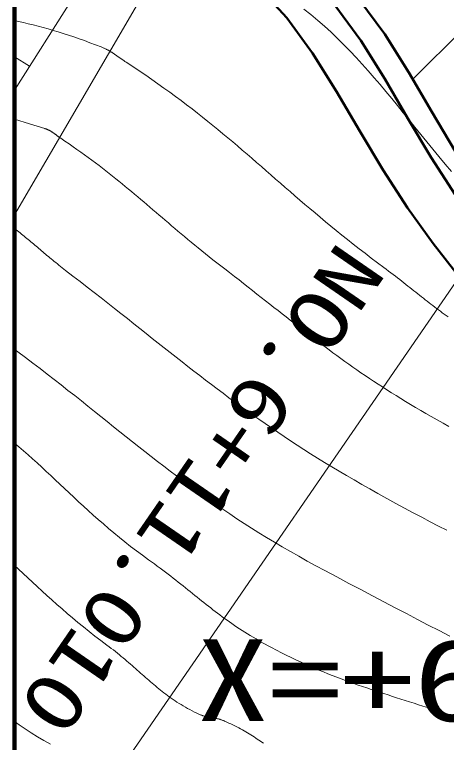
# Model space of a CAD drawing. Units: millimetres at full size, sheet at 1:500; details may follow other scales. Extents: x -209175 to 420500, y 0 to 351151.
# Drawn here: x 10000 to 15213, y 177529 to 186311 of the extents above; entities that cross this region are included whole.
import ezdxf
from ezdxf.enums import TextEntityAlignment as Align

# ---------------------------------------------------------------- set-up
doc = ezdxf.new("R2010")
doc.units = ezdxf.units.MM
doc.header["$LTSCALE"] = 500
doc.linetypes.add('USER1', pattern=[9.25, 6, -1.5, 0.25, -1.5])
for name, color, linetype, lineweight in [('D-BGD-HICN', 7, 'Continuous', 13), ('D-BGD-HTXT', 7, 'Continuous', 13), ('D-BGD-LWCN', 8, 'Continuous', 13), ('D-BMK', 2, 'USER1', 13), ('D-BMK-HTXT', 7, 'Continuous', 13), ('D-BYP-STR6', 3, 'Continuous', 13), ('D-BYP-STR7', 4, 'Continuous', 50), ('D-STR', 1, 'Continuous', 13), ('D-TTL', 7, 'Continuous', 13)]:
    doc.layers.add(name, color=color, linetype=linetype, lineweight=lineweight)
doc.styles.add('ＭＳ ゴシック', font='')
doc.styles.get('ＭＳ ゴシック').set_extended_font_data('MS Gothic')

msp = doc.modelspace()

# ---------------------------------------------------------------- linework, layer by layer
at = {"layer": 'D-BGD-HICN'}
msp.add_lwpolyline([(10000, 182271.6), (10041, 182241.1), (10131.9, 182173), (10221.1, 182105.5), (10308.7, 182038.6), (10394.8, 181972.3), (10479.5, 181906.5), (10562.9, 181841.4), (10645.1, 181776.8), (10726.2, 181712.7), (10806.3, 181649.1), (10885.5, 181586), (10963.8, 181523.4), (11041.5, 181461.2), (11118.6, 181399.5), (11195.1, 181338.1), (11271.3, 181277.2), (11347.1, 181216.7), (11422.7, 181156.5), (11498.2, 181096.7), (11573.7, 181037.2), (11649.3, 180978), (11725, 180919.1), (11801, 180860.4), (11877.4, 180802.1), (11954.3, 180743.9), (12031.8, 180686), (12109.9, 180628.3), (12188.8, 180570.7), (12268.5, 180513.4), (12349.3, 180456.1), (12431, 180399), (12514, 180342.1), (12598.2, 180285.2), (12683.8, 180228.3), (12770.9, 180171.6), (12859.5, 180114.8), (12949.8, 180058.1), (13041.8, 180001.4), (13135.7, 179944.7), (13231.5, 179888), (13329.4, 179831.2), (13429.4, 179774.3), (13531.7, 179717.3), (13636.4, 179660.3), (13743.4, 179603.1), (13891, 179525.1), (14036.1, 179448.3), (14178.9, 179372.7), (14319.5, 179298.3), (14458, 179225.2), (14594.7, 179153.3), (14729.5, 179082.5), (14862.6, 179013), (14994.2, 178944.7), (15124.3, 178877.5), (15253, 178811.6)], dxfattribs=at)
at = {"layer": 'D-BGD-LWCN'}
for points in [[(13490, 186377.8), (13575.5, 186309.9), (13658.8, 186240.4), (13740.3, 186169.2), (13819.9, 186096.4), (13898, 186022.2), (13974.5, 185946.6), (14049.7, 185869.6), (14123.8, 185791.3), (14196.8, 185711.8), (14268.9, 185631.1), (14340.4, 185549.3), (14411.2, 185466.5), (14481.7, 185382.8), (14551.8, 185298.1), (14621.9, 185212.6), (14692, 185126.3), (14762.3, 185039.4), (14832.9, 184951.8), (14904.1, 184863.6), (14975.8, 184774.9), (15048.4, 184685.8), (15121.9, 184596.3), (15196.6, 184506.5), (15272.4, 184416.5)], [(10000, 186239.7), (10049.3, 186228.5), (10107.4, 186215), (10165.8, 186200.8), (10224.6, 186186.1), (10283.8, 186170.7), (10343.5, 186154.7), (10403.8, 186137.9), (10464.6, 186120.3), (10526, 186101.9), (10588.2, 186082.6), (10651, 186062.4), (10714.6, 186041.3), (10779, 186019.1), (10844.2, 185995.9), (10910.4, 185971.6), (10977.4, 185946.1), (11045.5, 185919.5), (11053.4, 185916.3), (11061.1, 185913.1), (11068.7, 185909.9), (11076.1, 185906.6), (11083.4, 185903.3), (11090.5, 185900.1), (11097.4, 185896.8), (11104.3, 185893.4), (11111, 185890.1), (11117.5, 185886.7), (11124, 185883.3), (11130.4, 185879.9), (11136.6, 185876.5), (11142.8, 185873), (11148.9, 185869.5), (11154.9, 185866), (11160.8, 185862.4), (11166.7, 185858.9), (11172.5, 185855.3), (11178.2, 185851.6), (11184, 185848), (11189.6, 185844.3), (11195.3, 185840.6), (11200.9, 185836.8), (11206.5, 185833.1), (11212.1, 185829.2), (11217.7, 185825.4), (11223.3, 185821.5), (11228.9, 185817.6), (11234.5, 185813.7), (11240.2, 185809.7), (11245.9, 185805.7), (11251.6, 185801.6), (11257.4, 185797.5), (11263.2, 185793.4), (11269.1, 185789.2), (11275.1, 185785), (11281.1, 185780.8), (11287.2, 185776.5), (11293.4, 185772.2), (11299.7, 185767.8), (11306.1, 185763.4), (11312.6, 185758.9), (11319.2, 185754.5), (11325.9, 185749.9), (11332.8, 185745.3), (11339.8, 185740.7), (11347, 185736), (11427.4, 185683.3), (11505.9, 185630.9), (11582.7, 185578.9), (11657.8, 185527.2), (11731.2, 185475.7), (11803.2, 185424.5), (11873.6, 185373.6), (11942.7, 185322.8), (12010.4, 185272.3), (12076.9, 185222), (12142.3, 185171.9), (12206.5, 185121.9), (12269.8, 185072), (12332.2, 185022.3), (12393.7, 184972.6), (12454.4, 184923), (12514.4, 184873.5), (12573.9, 184824), (12632.7, 184774.5), (12691.2, 184725), (12749.2, 184675.5), (12807, 184626), (12864.5, 184576.3), (12921.9, 184526.6), (12979.2, 184476.9), (13036.5, 184426.9), (13093.9, 184376.9), (13151.5, 184326.7), (13209.3, 184276.3), (13267.4, 184225.7), (13325.9, 184174.9), (13384.9, 184123.8), (13444.4, 184072.5), (13504.6, 184020.9), (13565.5, 183969.1), (13627.2, 183916.9), (13689.7, 183864.4), (13753.1, 183811.5), (13817.6, 183758.3), (13883.2, 183704.6), (13949.9, 183650.6), (14017.9, 183596.1), (14087.3, 183541.2), (14158, 183485.8), (14230.2, 183430), (14304, 183373.6), (14379.4, 183316.7), (14456.5, 183259.2), (14485.5, 183237.6), (14514, 183216.4), (14541.8, 183195.3), (14569.2, 183174.5), (14596, 183154), (14622.4, 183133.7), (14648.3, 183113.6), (14673.8, 183093.7), (14699, 183074.1), (14723.7, 183054.6), (14748.2, 183035.4), (14772.3, 183016.3), (14796.1, 182997.5), (14819.7, 182978.8), (14843.1, 182960.2), (14866.3, 182941.8), (14889.3, 182923.6), (14912.2, 182905.5), (14935, 182887.6), (14957.6, 182869.7), (14980.3, 182852), (15002.9, 182834.4), (15025.5, 182817), (15048.1, 182799.6), (15070.8, 182782.3), (15093.6, 182765), (15116.5, 182747.9), (15139.5, 182730.8), (15162.7, 182713.8), (15186.1, 182696.8), (15209.7, 182679.9), (15233.5, 182663)], [(10000, 185049.7), (10180.6, 184993.7), (10365, 184935.6), (10370.1, 184933.9), (10375.2, 184932.1), (10380.1, 184930.4), (10384.9, 184928.6), (10389.6, 184926.8), (10394.2, 184924.9), (10398.8, 184923), (10403.2, 184921.1), (10407.5, 184919.1), (10411.7, 184917.1), (10415.9, 184915), (10420, 184913), (10424, 184910.9), (10428, 184908.7), (10431.9, 184906.5), (10435.7, 184904.3), (10439.5, 184902.1), (10443.2, 184899.8), (10446.9, 184897.5), (10450.6, 184895.2), (10454.2, 184892.8), (10457.8, 184890.4), (10461.4, 184888), (10465, 184885.5), (10468.5, 184883.1), (10472.1, 184880.5), (10475.6, 184878), (10479.1, 184875.4), (10482.7, 184872.8), (10486.2, 184870.2), (10489.8, 184867.6), (10493.4, 184864.9), (10497, 184862.2), (10500.6, 184859.5), (10504.3, 184856.7), (10508, 184853.9), (10511.7, 184851.1), (10515.5, 184848.3), (10519.3, 184845.4), (10523.2, 184842.6), (10527.2, 184839.7), (10531.2, 184836.7), (10535.3, 184833.8), (10539.4, 184830.8), (10543.7, 184827.8), (10548, 184824.8), (10552.4, 184821.8), (10556.9, 184818.8), (10607.6, 184784.4), (10657.2, 184750.4), (10705.7, 184716.8), (10753.2, 184683.4), (10799.7, 184650.2), (10845.3, 184617.3), (10890.1, 184584.7), (10934, 184552.3), (10977.1, 184520), (11019.4, 184488), (11061.1, 184456.1), (11102.1, 184424.4), (11142.5, 184392.8), (11182.4, 184361.3), (11221.7, 184330), (11260.6, 184298.7), (11299.1, 184267.5), (11337.1, 184236.3), (11374.9, 184205.2), (11412.4, 184174.1), (11449.7, 184143), (11486.7, 184111.9), (11523.7, 184080.7), (11560.5, 184049.5), (11597.3, 184018.2), (11634.1, 183986.9), (11670.9, 183955.4), (11707.8, 183923.8), (11744.9, 183892.1), (11782.1, 183860.3), (11819.6, 183828.2), (11857.3, 183796), (11895.4, 183763.6), (11933.8, 183731), (11972.7, 183698.1), (12012, 183665), (12051.8, 183631.6), (12092.2, 183598), (12133.2, 183564), (12174.8, 183529.7), (12217.1, 183495.1), (12260.1, 183460.1), (12304, 183424.8), (12348.6, 183389), (12394.2, 183352.9), (12440.7, 183316.4), (12488.1, 183279.4), (12536.5, 183241.9), (12595.2, 183196.7), (12652.8, 183152.1), (12709.4, 183108.2), (12764.9, 183065), (12819.6, 183022.3), (12873.3, 182980.2), (12926.2, 182938.8), (12978.2, 182897.8), (13029.6, 182857.4), (13080.3, 182817.5), (13130.4, 182778.1), (13179.9, 182739.2), (13228.8, 182700.6), (13277.3, 182662.6), (13325.4, 182624.9), (13373.2, 182587.5), (13420.6, 182550.6), (13467.8, 182514), (13514.7, 182477.6), (13561.6, 182441.6), (13608.3, 182405.8), (13655, 182370.3), (13701.7, 182335), (13748.5, 182299.9), (13795.4, 182265), (13842.5, 182230.3), (13889.7, 182195.7), (13937.3, 182161.2), (13985.2, 182126.7), (14033.5, 182092.4), (14082.2, 182058.1), (14131.5, 182023.9), (14181.2, 181989.6), (14231.6, 181955.3), (14282.6, 181921), (14334.3, 181886.7), (14386.8, 181852.2), (14440.1, 181817.7), (14494.3, 181783), (14549.3, 181748.2), (14605.4, 181713.2), (14662.4, 181678), (14720.6, 181642.6), (14779.9, 181607), (14840.3, 181571.1), (14902, 181534.9), (14965, 181498.4), (15029.3, 181461.7), (15101, 181421), (15171.6, 181381.3), (15241.2, 181342.4)], [(10000, 183730), (10016.9, 183716.7), (10034, 183703.2), (10050.8, 183689.7), (10067.5, 183676.3), (10084, 183662.9), (10100.4, 183649.5), (10116.6, 183636.2), (10132.8, 183622.9), (10148.8, 183609.6), (10164.7, 183596.3), (10180.6, 183582.9), (10196.5, 183569.6), (10212.3, 183556.3), (10228.1, 183542.9), (10244, 183529.5), (10259.9, 183516), (10275.9, 183502.5), (10291.9, 183488.9), (10308.1, 183475.2), (10324.3, 183461.5), (10340.8, 183447.7), (10357.3, 183433.8), (10374, 183419.8), (10391, 183405.6), (10408.1, 183391.4), (10425.5, 183377), (10443.2, 183362.5), (10461.1, 183347.9), (10479.3, 183333.1), (10497.8, 183318.1), (10516.6, 183303), (10535.9, 183287.7), (10555.4, 183272.3), (10575.4, 183256.6), (10595.8, 183240.7), (10616.6, 183224.7), (10705.3, 183156.2), (10792.4, 183088.8), (10877.9, 183022.3), (10961.8, 182956.7), (11044.3, 182892.1), (11125.4, 182828.3), (11205.3, 182765.3), (11283.9, 182703.2), (11361.5, 182641.8), (11438, 182581.2), (11513.5, 182521.3), (11588.2, 182462.1), (11662.1, 182403.5), (11735.2, 182345.6), (11807.8, 182288.3), (11879.8, 182231.5), (11951.3, 182175.3), (12022.5, 182119.5), (12093.3, 182064.3), (12164, 182009.5), (12234.5, 181955.1), (12304.9, 181901.1), (12375.4, 181847.4), (12446, 181794.1), (12516.8, 181741.1), (12587.9, 181688.3), (12659.3, 181635.8), (12731.1, 181583.4), (12803.5, 181531.3), (12876.5, 181479.2), (12950.2, 181427.3), (13024.6, 181375.5), (13099.9, 181323.7), (13176.1, 181272), (13253.3, 181220.2), (13331.6, 181168.4), (13411.1, 181116.5), (13491.8, 181064.5), (13573.9, 181012.4), (13657.4, 180960.1), (13742.4, 180907.6), (13829, 180854.9), (13917.2, 180802), (14007.2, 180748.7), (14099.1, 180695.2), (14192.8, 180641.3), (14288.6, 180587), (14386.4, 180532.4), (14495.4, 180472.1), (14602.8, 180413.2), (14708.6, 180355.7), (14813, 180299.6), (14915.9, 180244.8), (15017.5, 180191.3), (15117.9, 180139), (15217.1, 180088)], [(10000, 181139.3), (10052, 181095.5), (10107.6, 181047.6), (10162.9, 180999.1), (10217.9, 180950), (10272.7, 180900.3), (10327.4, 180850.1), (10382.1, 180799.4), (10436.8, 180748.3), (10491.8, 180696.7), (10547, 180644.7), (10602.6, 180592.4), (10658.7, 180539.8), (10715.3, 180486.8), (10772.5, 180433.6), (10830.5, 180380.2), (10889.3, 180326.6), (10949, 180272.8), (11009.8, 180218.8), (11071.6, 180164.8), (11134.7, 180110.7), (11199, 180056.6), (11264.8, 180002.5), (11332, 179948.4), (11400.8, 179894.3), (11471.2, 179840.4), (11543.4, 179786.6), (11617.4, 179732.9), (11653.3, 179707.2), (11688.3, 179681.7), (11722.6, 179656.5), (11756.3, 179631.5), (11789.3, 179606.8), (11821.7, 179582.2), (11853.5, 179557.9), (11884.7, 179533.9), (11915.4, 179510), (11945.7, 179486.3), (11975.5, 179462.8), (12005, 179439.5), (12034, 179416.4), (12062.8, 179393.5), (12091.2, 179370.7), (12119.4, 179348.1), (12147.4, 179325.7), (12175.2, 179303.4), (12202.8, 179281.3), (12230.3, 179259.3), (12257.8, 179237.4), (12285.2, 179215.7), (12312.6, 179194), (12340, 179172.5), (12367.5, 179151.1), (12395.1, 179129.8), (12422.8, 179108.6), (12450.7, 179087.5), (12478.8, 179066.5), (12507.2, 179045.5), (12535.8, 179024.6), (12564.8, 179003.8), (12594.1, 178983), (12623.8, 178962.3), (12653.9, 178941.6), (12684.5, 178920.9), (12715.6, 178900.3), (12747.2, 178879.7), (12779.4, 178859.2), (12812.1, 178838.6), (12845.6, 178818), (12879.7, 178797.5), (12914.5, 178776.9), (12950.1, 178756.3), (12986.4, 178735.7), (13023.6, 178715.1), (13061.6, 178694.5), (13100.5, 178673.8), (13161.2, 178642.2), (13221, 178611.7), (13280.1, 178582.2), (13338.4, 178553.8), (13395.9, 178526.4), (13452.8, 178499.9), (13509.1, 178474.3), (13564.8, 178449.5), (13619.9, 178425.5), (13674.4, 178402.3), (13728.5, 178379.9), (13782.2, 178358.1), (13835.4, 178336.9), (13888.3, 178316.4), (13940.8, 178296.4), (13993.1, 178276.9), (14045.1, 178257.9), (14096.9, 178239.3), (14148.5, 178221.1), (14200, 178203.3), (14251.4, 178185.7), (14302.7, 178168.5), (14354.1, 178151.4), (14405.4, 178134.5), (14456.9, 178117.8), (14508.4, 178101.2), (14560.1, 178084.6), (14611.9, 178068), (14664, 178051.4), (14716.3, 178034.7), (14768.9, 178017.9), (14821.9, 178001), (14875.2, 177983.8), (14929, 177966.5), (14983.2, 177948.8), (15037.9, 177930.8), (15093.1, 177912.5), (15148.9, 177893.7), (15205.3, 177874.5), (15262.4, 177854.8)], [(10000, 179664.5), (10049, 179618.9), (10104.7, 179566.9), (10160.9, 179514.6), (10217.5, 179461.9), (10274.8, 179408.9), (10332.7, 179355.6), (10391.5, 179302), (10451.1, 179248.2), (10511.7, 179194.2), (10573.3, 179140), (10636.1, 179085.6), (10700.1, 179031.1), (10765.4, 178976.5), (10832.2, 178921.9), (10900.4, 178867.2), (10970.3, 178812.4), (11041.8, 178757.7), (11115.1, 178703), (11141.6, 178683.3), (11167.4, 178663.8), (11192.7, 178644.3), (11217.4, 178625), (11241.6, 178605.7), (11265.3, 178586.6), (11288.5, 178567.6), (11311.3, 178548.7), (11333.6, 178529.9), (11355.6, 178511.2), (11377.2, 178492.7), (11398.5, 178474.2), (11419.5, 178455.9), (11440.3, 178437.6), (11460.8, 178419.5), (11481.1, 178401.5), (11501.3, 178383.6), (11521.3, 178365.7), (11541.2, 178348), (11561, 178330.4), (11580.7, 178313), (11600.4, 178295.6), (11620.2, 178278.3), (11639.9, 178261.1), (11659.8, 178244.1), (11679.7, 178227.1), (11699.7, 178210.2), (11719.9, 178193.5), (11740.3, 178176.9), (11760.9, 178160.3), (11781.7, 178143.9), (11802.8, 178127.5), (11824.2, 178111.3), (11846, 178095.2), (11868.1, 178079.1), (11890.6, 178063.2), (11913.5, 178047.4), (11936.8, 178031.7), (11960.7, 178016), (11985, 178000.5), (12009.9, 177985.1), (12035.3, 177969.8), (12061.4, 177954.6), (12088.1, 177939.4), (12115.4, 177924.4), (12143.4, 177909.5), (12172.2, 177894.7), (12201.6, 177879.9), (12209.2, 177876.3), (12216.7, 177872.9), (12224.1, 177869.6), (12231.4, 177866.6), (12238.7, 177863.7), (12245.8, 177861), (12253, 177858.4), (12260, 177856), (12267, 177853.7), (12274, 177851.6), (12280.9, 177849.6), (12287.7, 177847.7), (12294.6, 177845.9), (12301.3, 177844.2), (12308.1, 177842.6), (12314.8, 177841.1), (12321.5, 177839.6), (12328.1, 177838.3), (12334.8, 177836.9), (12341.4, 177835.7), (12348, 177834.4), (12354.6, 177833.2), (12361.2, 177832.1), (12367.8, 177830.9), (12374.4, 177829.8), (12381, 177828.6), (12387.7, 177827.5), (12394.3, 177826.3), (12400.9, 177825.1), (12407.6, 177823.8), (12414.3, 177822.6), (12421.1, 177821.2), (12427.8, 177819.8), (12434.6, 177818.4), (12441.5, 177816.8), (12448.4, 177815.2), (12455.3, 177813.5), (12462.3, 177811.7), (12469.4, 177809.8), (12476.5, 177807.7), (12483.6, 177805.5), (12490.9, 177803.2), (12498.2, 177800.8), (12505.6, 177798.2), (12513, 177795.4), (12520.6, 177792.5), (12528.2, 177789.4), (12535.9, 177786.1), (12561.8, 177774.6), (12587.1, 177763.1), (12611.8, 177751.5), (12636, 177739.8), (12659.6, 177728), (12682.7, 177716.2), (12705.3, 177704.3), (12727.5, 177692.3), (12749.3, 177680.3), (12770.6, 177668.2), (12791.6, 177656.1), (12812.2, 177643.9), (12832.6, 177631.6), (12852.6, 177619.3), (12872.3, 177606.9), (12891.8, 177594.5), (12911.1, 177582.1), (12930.2, 177569.6), (12949.1, 177557), (12967.8, 177544.4), (12986.5, 177531.8), (13005, 177519.1)], [(10000, 177782.3), (10055.2, 177742.3), (10126.7, 177692.8), (10200, 177644.3), (10275.3, 177597), (10352.7, 177550.8), (10432.3, 177505.9)]]:
    msp.add_lwpolyline(points, dxfattribs=at)
at = {"layer": 'D-BMK', "color": 6}
msp.add_line((10000, 183896.1), (38984.6, 233565.6), dxfattribs=at)
at = {"layer": 'D-BMK-HTXT'}
msp.add_line((21287.3, 191728.5), (10000, 175356.4), dxfattribs=at)
at = {"layer": 'D-BYP-STR6'}
msp.add_line((18244.8, 188967.6), (14806.4, 185530), dxfattribs=at)
at = {"layer": 'D-BYP-STR6', "lineweight": 50}
msp.add_lwpolyline([(15368.6, 183143.5), (15052.8, 183548.7), (14742.3, 183979.2), (14447.9, 184433), (14166.3, 184905.5), (13887.3, 185381.8), (13598.2, 185843.3), (13286, 186271.3), (12940, 186650.3)], dxfattribs=at)
at = {"layer": 'D-BYP-STR7'}
for points in [[(15319.2, 184662.8), (15037.6, 185135.3), (14758.6, 185611.5), (14469.5, 186073.1), (14157.2, 186501.1)], [(15323.2, 184132.4), (15028.7, 184586.2), (14747.1, 185058.7), (14468.2, 185535), (14179.1, 185996.5), (13866.8, 186424.5)]]:
    msp.add_lwpolyline(points, dxfattribs=at)
at = {"layer": 'D-STR'}
for p, q in [((10000, 185400.4), (34456, 223934)), ((10181.8, 185686.8), (10000, 185802.2))]:
    msp.add_line(p, q, dxfattribs=at)
at = {"layer": 'D-TTL', "color": 2, "lineweight": 140}
msp.add_lwpolyline([(10000, 10000), (10000, 287000), (410500, 287000), (410500, 10000)], close=True, dxfattribs=at)

# ---------------------------------------------------------------- texts
at = {"layer": 'D-BGD-HTXT', "style": 'ＭＳ ゴシック', "width": 1.3}
msp.add_text('X=+60100', height=987.1, dxfattribs=at).set_placement((12198.2, 177490.9), align=Align.BOTTOM_LEFT)
at = {"layer": 'D-BMK-HTXT', "style": 'ＭＳ ゴシック', "width": 1.3}
msp.add_text('NO.6+11.010', height=705, rotation=235.417, dxfattribs=at).set_placement((14496.4, 183192.6), align=Align.TOP_LEFT)

doc.saveas('drawing.dxf')
